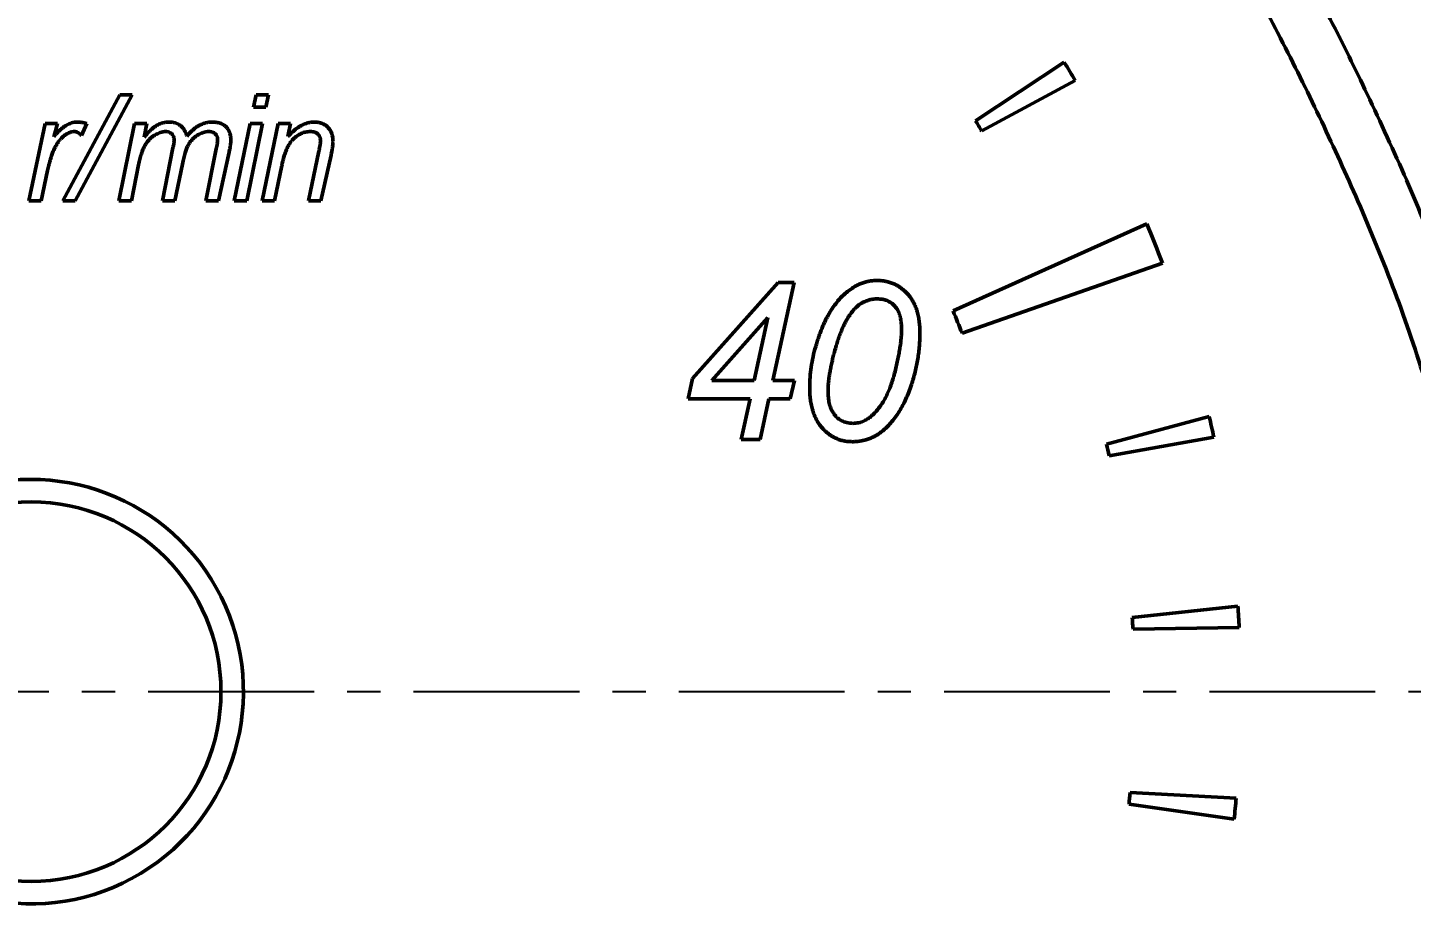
# Model space of a CAD drawing. Extents: x -188 to 653, y 38 to 632.
# Drawn here: x 182.3 to 234.5, y 469.2 to 503 of the extents above; entities that cross this region are included whole.
import ezdxf

# ---------------------------------------------------------------- set-up
doc = ezdxf.new("R2010")
doc.units = 0
doc.header["$LTSCALE"] = 5
doc.linetypes.add('CENTER', pattern=[2, 1.25, -0.25, 0.25, -0.25])
doc.layers.get('Defpoints').update_dxf_attribs({"linetype": 'CONTINUOUS'})
for name, color, linetype in [('1轮廓实线层', 7, 'CONTINUOUS'), ('2细线层', 3, 'CONTINUOUS'), ('3中心线层', 1, 'CENTER')]:
    doc.layers.add(name, color=color, linetype=linetype)
doc.styles.add('PC_TEXTSTYLE', font='SIMKAI.TTF', dxfattribs={"width": 0.8})
doc.dimstyles.new('TH_GBDIM', dxfattribs={"dimtxt": 3.5, "dimasz": 2.5, "dimexe": 2, "dimexo": 0, "dimgap": 1.5, "dimtad": 1, "dimdec": 1, "dimzin": 0, "dimdsep": 46, "dimtxsty": 'PC_TEXTSTYLE', "dimcen": 2.5, "dimadec": 0, "dimazin": 0, "dimtfac": 0.714286, "dimtdec": 4, "dimtmove": 0, "dimatfit": 3, "dimfxl": 0, "dimtolj": 1, "dimtzin": 0, "dimarcsym": 0})

# ---------------------------------------------------------------- blocks, each defined once
blk = doc.blocks.new('*D14')
at = {"layer": '2细线层', "color": 0, "lineweight": -2}
for p, q in [((47.585, 600.009), (263.413, 600.009)), ((262.913, 597.509), (262.913, 408.009)), ((197.585, 405.509), (263.413, 405.509))]:
    blk.add_line(p, q, dxfattribs=at)
at = {"layer": '2细线层', "color": 0, "lineweight": 50}
for points in [[(262.496, 597.509), (263.33, 597.509), (262.913, 600.009)], [(262.496, 408.009), (263.33, 408.009), (262.913, 405.509)]]:
    blk.add_solid(points, dxfattribs=at)
at = {"layer": 'Defpoints', "color": 0, "lineweight": 50}
for p in [(47.585, 600.009), (197.585, 405.509), (262.913, 405.509)]:
    blk.add_point(p, dxfattribs=at)
at = {"layer": '2细线层', "color": 0, "insert": (259.663, 513.684), "char_height": 3.5, "attachment_point": 5, "rotation": 90}
blk.add_mtext('\\A1;194.5', dxfattribs=at)
blk = doc.blocks.new('*D15')
at = {"layer": '2细线层', "color": 0, "lineweight": -2}
for p, q in [((-154.415, 473.474), (-154.415, 388.119)), ((251.218, 470.851), (251.218, 388.119)), ((-151.915, 388.619), (248.718, 388.619))]:
    blk.add_line(p, q, dxfattribs=at)
at = {"layer": '2细线层', "color": 0, "lineweight": 50}
for points in [[(-151.915, 389.036), (-151.915, 388.203), (-154.415, 388.619)], [(248.718, 389.036), (248.718, 388.203), (251.218, 388.619)]]:
    blk.add_solid(points, dxfattribs=at)
at = {"layer": 'Defpoints', "color": 0, "lineweight": 50}
for p in [(-154.415, 473.474), (251.218, 470.851), (251.218, 388.619)]:
    blk.add_point(p, dxfattribs=at)
at = {"layer": '2细线层', "color": 0, "insert": (48.17, 391.869), "char_height": 3.5, "attachment_point": 5}
blk.add_mtext('\\A1;404', dxfattribs=at)

msp = doc.modelspace()

# ---------------------------------------------------------------- linework, layer by layer
at = {"layer": '1轮廓实线层', "lineweight": 50}
for p, q in [((218.037, 499.485), (221.381, 501.686)), ((221.791, 500.999), (218.268, 499.098)), ((183.632, 496.46), (185.786, 500.46)), ((186.247, 500.46), (184.094, 496.46)), ((185.786, 500.46), (186.247, 500.46)), ((190.819, 499.998), (190.914, 500.46)), ((190.914, 500.46), (191.384, 500.46)), ((191.384, 500.46), (191.289, 499.998)), ((191.289, 499.998), (190.819, 499.998)), ((182.345, 496.46), (182.96, 499.383)), ((182.96, 499.383), (183.43, 499.383)), ((183.43, 499.383), (183.29, 498.881)), ((184.536, 499.383), (184.335, 498.921)), ((185.745, 496.46), (186.334, 499.383)), ((186.334, 499.383), (186.803, 499.383)), ((186.803, 499.383), (186.698, 498.861)), ((190.094, 496.46), (190.694, 499.383)), ((191.162, 499.383), (190.563, 496.46)), ((190.694, 499.383), (191.162, 499.383)), ((191.145, 496.46), (191.744, 499.383)), ((191.744, 499.383), (192.215, 499.383)), ((192.215, 499.383), (192.112, 498.885)), ((187.386, 496.46), (187.783, 498.461)), ((189.027, 496.46), (189.416, 498.419)), ((189.9, 498.301), (189.496, 496.46)), ((192.888, 496.46), (193.283, 498.338)), ((193.742, 498.19), (193.358, 496.46)), ((183.056, 497.607), (182.815, 496.46)), ((186.488, 497.819), (186.214, 496.46)), ((188.141, 497.851), (187.855, 496.46)), ((191.888, 497.796), (191.614, 496.46)), ((182.815, 496.46), (182.345, 496.46)), ((184.094, 496.46), (183.632, 496.46)), ((186.214, 496.46), (185.745, 496.46)), ((187.855, 496.46), (187.386, 496.46)), ((189.496, 496.46), (189.027, 496.46)), ((190.563, 496.46), (190.094, 496.46)), ((191.614, 496.46), (191.145, 496.46)), ((193.358, 496.46), (192.888, 496.46)), ((217.193, 492.311), (224.49, 495.598)), ((225.083, 494.112), (217.527, 491.473)), ((207.361, 489.765), (210.592, 493.383)), ((211.203, 493.383), (210.398, 489.691)), ((210.592, 493.383), (211.203, 493.383)), ((210.209, 492.061), (208.092, 489.691)), ((209.693, 489.691), (210.209, 492.061)), ((207.207, 488.998), (207.361, 489.765)), ((208.092, 489.691), (209.693, 489.691)), ((210.398, 489.691), (211.207, 489.691)), ((211.207, 489.691), (211.053, 488.998)), ((209.543, 488.998), (207.207, 488.998)), ((209.207, 487.46), (209.543, 488.998)), ((210.248, 488.998), (209.913, 487.46)), ((211.053, 488.998), (210.248, 488.998)), ((226.843, 488.336), (222.979, 487.29)), ((209.913, 487.46), (209.207, 487.46)), ((223.078, 486.85), (227.018, 487.555)), ((227.925, 481.183), (223.945, 480.761)), ((223.973, 480.311), (227.975, 480.384)), ((227.862, 473.948), (223.865, 474.161)), ((223.822, 473.712), (227.785, 473.152))]:
    msp.add_line(p, q, dxfattribs=at)
msp.add_circle((182.439, 477.96), 7.154, dxfattribs=at)
for radius, start, end in [(45.6, 30.3474, 31.3526), (41.6, 30.5395, 31.1605), (45.6, 20.7448, 22.7552), (37.6, 21.0629, 22.4371), (45.6, 12.1474, 13.1526), (41.6, 12.3395, 12.9605), (8, 212.7365, 194.7579), (45.6, 3.0474, 4.0526), (41.6, 3.2395, 3.8605), (41.6, 354.1395, 354.7605), (45.6, 353.9474, 354.9526)]:
    msp.add_arc((182.439, 477.96), radius, start, end, dxfattribs=at)
for points, knots in [([(209.135, 548.276), (211.633, 546.162), (216.627, 541.934), (223.455, 534.858), (229.748, 527.292), (235.404, 519.222), (240.462, 510.736), (243.249, 504.745), (244.646, 501.742)], [0, 0, 0, 0, 0.166853, 0.3337095, 0.5008157, 0.6674762, 0.8333113, 1, 1, 1, 1]), ([(244.341, 501.611), (242.945, 504.61), (240.155, 510.605), (235.093, 519.093), (229.443, 527.149), (223.175, 534.681), (216.383, 541.718), (211.415, 545.923), (208.929, 548.027)], [0, 0, 0, 0, 0.166903, 0.333732, 0.500625, 0.66722, 0.833487, 1, 1, 1, 1]), ([(208.942, 548.044), (211.434, 545.936), (216.417, 541.721), (223.229, 534.662), (229.508, 527.118), (235.155, 519.062), (240.203, 510.594), (242.987, 504.616), (244.378, 501.627)], [0, 0, 0, 0, 0.166878, 0.333727, 0.500815, 0.667404, 0.8337, 1, 1, 1, 1]), ([(207.676, 545.816), (210.121, 543.762), (215.005, 539.658), (221.683, 532.787), (227.847, 525.431), (233.402, 517.564), (238.38, 509.274), (241.129, 503.416), (242.502, 500.488)], [0, 0, 0, 0, 0.16675, 0.3331541, 0.4997571, 0.6665976, 0.8333344, 1, 1, 1, 1]), ([(205.993, 544.387), (208.491, 542.268), (213.504, 538.016), (220.377, 530.811), (226.746, 522.993), (232.1, 515.076), (236.567, 507.309), (238.898, 502.266), (240.066, 499.737)], [0, 0, 0, 0, 0.174109, 0.34937, 0.528306, 0.708549, 0.853903, 1, 1, 1, 1]), ([(240.066, 499.738), (238.664, 502.741), (235.85, 508.769), (230.666, 517.351), (224.775, 525.571), (218.563, 532.785), (212.294, 539.084), (208.097, 542.616), (205.993, 544.387)], [0, 0, 0, 0, 0.173847, 0.348985, 0.528058, 0.708446, 0.853888, 1, 1, 1, 1]), ([(201.988, 539.521), (202.518, 539.079), (203.512, 538.251), (204.892, 537.08), (206.065, 536.069), (207.175, 535.083), (208.293, 534.05), (209.494, 532.906), (210.706, 531.713), (213.089, 529.299), (216.51, 525.569), (220.737, 520.366), (224.642, 514.915), (227.624, 510.19), (229.848, 506.294), (231.391, 503.389), (232.874, 500.37), (233.798, 498.329), (234.288, 497.246)], [0, 0, 0, 0, 0.038556, 0.072249, 0.101081, 0.125056, 0.155194, 0.186081, 0.217726, 0.250136, 0.375567, 0.50026, 0.624319, 0.749913, 0.812156, 0.874867, 0.933614, 1, 1, 1, 1]), ([(232.453, 496.449), (232.004, 497.455), (231.555, 498.46), (230.613, 500.449), (230.125, 501.434), (228.623, 504.37), (227.563, 506.296), (225.327, 510.088), (224.151, 511.954), (221.694, 515.602), (220.412, 517.387), (217.741, 520.882), (216.35, 522.595), (213.474, 525.923), (211.989, 527.539), (208.93, 530.681), (207.36, 532.211), (204.115, 535.149), (202.433, 536.549), (200.751, 537.948)], [0, 0, 0, 0, 0.0625, 0.0625, 0.125, 0.125, 0.25, 0.25, 0.375, 0.375, 0.5, 0.5, 0.625, 0.625, 0.75, 0.75, 0.875, 0.875, 0.9993254, 0.9993254, 0.9993254, 0.9993254]), ([(183.29, 498.881), (183.329, 498.925), (183.403, 499.01), (183.518, 499.125), (183.629, 499.221), (183.738, 499.299), (183.846, 499.36), (183.955, 499.403), (184.065, 499.429), (184.139, 499.432), (184.176, 499.434)], [0, 0, 0, 0, 0.164677, 0.314403, 0.45035, 0.573423, 0.686501, 0.794253, 0.897887, 1, 1, 1, 1]), ([(184.176, 499.434), (184.202, 499.434), (184.256, 499.432), (184.342, 499.422), (184.436, 499.406), (184.501, 499.391), (184.536, 499.383)], [0, 0, 0, 0, 0.213614, 0.450525, 0.711698, 1, 1, 1, 1]), ([(186.698, 498.861), (186.72, 498.888), (186.762, 498.939), (186.827, 499.01), (186.889, 499.076), (186.95, 499.135), (187.009, 499.188), (187.066, 499.235), (187.121, 499.276), (187.193, 499.321), (187.282, 499.367), (187.396, 499.405), (187.514, 499.43), (187.594, 499.433), (187.634, 499.434)], [0, 0, 0, 0, 0.090344, 0.17453, 0.254144, 0.328766, 0.398521, 0.463015, 0.523375, 0.579003, 0.684713, 0.788827, 0.893542, 1, 1, 1, 1]), ([(187.634, 499.434), (187.676, 499.433), (187.758, 499.43), (187.875, 499.403), (187.981, 499.357), (188.076, 499.295), (188.157, 499.217), (188.223, 499.123), (188.275, 499.016), (188.295, 498.937), (188.306, 498.897)], [0, 0, 0, 0, 0.134449, 0.260653, 0.381573, 0.501226, 0.620854, 0.741512, 0.86646, 1, 1, 1, 1]), ([(188.306, 498.897), (188.341, 498.939), (188.41, 499.022), (188.522, 499.133), (188.637, 499.226), (188.755, 499.302), (188.876, 499.361), (189.001, 499.403), (189.129, 499.43), (189.215, 499.433), (189.258, 499.434)], [0, 0, 0, 0, 0.147369, 0.285334, 0.415055, 0.537805, 0.655731, 0.771304, 0.885263, 1, 1, 1, 1]), ([(189.258, 499.434), (189.287, 499.434), (189.343, 499.432), (189.423, 499.425), (189.498, 499.41), (189.567, 499.39), (189.631, 499.365), (189.689, 499.332), (189.743, 499.296), (189.789, 499.251), (189.831, 499.204), (189.866, 499.15), (189.897, 499.093), (189.922, 499.031), (189.941, 498.964), (189.954, 498.892), (189.964, 498.816), (189.964, 498.764), (189.964, 498.737)], [0, 0, 0, 0, 0.0757194, 0.1467885, 0.2137753, 0.2771089, 0.337384, 0.3956296, 0.4525201, 0.5085603, 0.5647075, 0.6208013, 0.6777489, 0.7364477, 0.7975469, 0.8616223, 0.9292518, 1, 1, 1, 1]), ([(192.112, 498.885), (192.156, 498.931), (192.241, 499.019), (192.371, 499.134), (192.497, 499.23), (192.619, 499.306), (192.74, 499.363), (192.862, 499.405), (192.985, 499.43), (193.068, 499.433), (193.11, 499.434)], [0, 0, 0, 0, 0.162884, 0.311552, 0.445253, 0.566472, 0.678999, 0.787941, 0.894514, 1, 1, 1, 1]), ([(193.11, 499.434), (193.136, 499.434), (193.189, 499.432), (193.265, 499.423), (193.337, 499.406), (193.404, 499.386), (193.466, 499.356), (193.526, 499.322), (193.579, 499.28), (193.628, 499.232), (193.672, 499.179), (193.711, 499.122), (193.743, 499.06), (193.77, 498.995), (193.791, 498.925), (193.804, 498.85), (193.814, 498.772), (193.815, 498.718), (193.816, 498.691)], [0, 0, 0, 0, 0.069175, 0.135361, 0.198411, 0.259398, 0.318149, 0.37671, 0.435332, 0.49399, 0.553372, 0.61261, 0.672585, 0.73304, 0.795803, 0.861277, 0.928753, 1, 1, 1, 1]), ([(184.057, 499.075), (184.035, 499.074), (183.991, 499.073), (183.925, 499.056), (183.859, 499.031), (183.791, 498.995), (183.723, 498.95), (183.654, 498.895), (183.584, 498.83), (183.513, 498.754), (183.444, 498.666), (183.378, 498.561), (183.316, 498.441), (183.257, 498.305), (183.201, 498.153), (183.15, 497.985), (183.099, 497.802), (183.071, 497.674), (183.056, 497.607)], [0, 0, 0, 0, 0.034341, 0.06993, 0.106996, 0.147089, 0.190127, 0.236482, 0.286741, 0.341184, 0.40022, 0.464849, 0.536333, 0.614337, 0.699553, 0.792096, 0.891997, 1, 1, 1, 1]), ([(184.335, 498.921), (184.314, 498.945), (184.275, 498.989), (184.206, 499.038), (184.133, 499.07), (184.082, 499.073), (184.057, 499.075)], [0, 0, 0, 0, 0.284903, 0.538924, 0.771059, 1, 1, 1, 1]), ([(187.515, 499.075), (187.48, 499.074), (187.409, 499.07), (187.301, 499.042), (187.192, 498.996), (187.082, 498.935), (186.976, 498.857), (186.878, 498.766), (186.792, 498.659), (186.729, 498.559), (186.683, 498.471), (186.65, 498.398), (186.62, 498.318), (186.59, 498.231), (186.562, 498.138), (186.535, 498.038), (186.51, 497.931), (186.495, 497.857), (186.488, 497.819)], [0, 0, 0, 0, 0.0593576, 0.1212621, 0.1881785, 0.2604745, 0.3353695, 0.4110056, 0.4883146, 0.568712, 0.6112415, 0.6566521, 0.7054869, 0.7574274, 0.8129898, 0.8719274, 0.9340606, 1, 1, 1, 1]), ([(187.827, 498.752), (187.826, 498.775), (187.823, 498.819), (187.808, 498.883), (187.779, 498.939), (187.741, 498.987), (187.694, 499.026), (187.64, 499.055), (187.58, 499.072), (187.537, 499.074), (187.515, 499.075)], [0, 0, 0, 0, 0.137063, 0.264974, 0.385741, 0.507798, 0.628408, 0.747079, 0.869269, 1, 1, 1, 1]), ([(187.783, 498.461), (187.79, 498.493), (187.802, 498.551), (187.816, 498.631), (187.825, 498.696), (187.826, 498.735), (187.827, 498.752)], [0, 0, 0, 0, 0.328523, 0.605261, 0.827926, 1, 1, 1, 1]), ([(189.134, 499.075), (189.098, 499.074), (189.025, 499.07), (188.916, 499.042), (188.806, 498.996), (188.697, 498.934), (188.593, 498.859), (188.501, 498.77), (188.42, 498.671), (188.364, 498.578), (188.323, 498.497), (188.295, 498.427), (188.267, 498.35), (188.24, 498.265), (188.213, 498.173), (188.188, 498.072), (188.163, 497.964), (188.148, 497.889), (188.141, 497.851)], [0, 0, 0, 0, 0.062651, 0.12741, 0.195945, 0.269811, 0.344839, 0.418993, 0.49286, 0.567744, 0.607755, 0.651199, 0.698813, 0.750685, 0.806883, 0.867008, 0.931552, 1, 1, 1, 1]), ([(189.468, 498.763), (189.467, 498.786), (189.465, 498.83), (189.449, 498.893), (189.42, 498.947), (189.381, 498.993), (189.332, 499.03), (189.274, 499.057), (189.207, 499.072), (189.159, 499.074), (189.134, 499.075)], [0, 0, 0, 0, 0.133685, 0.255445, 0.371191, 0.486646, 0.603784, 0.72509, 0.855503, 1, 1, 1, 1]), ([(189.416, 498.419), (189.424, 498.456), (189.438, 498.524), (189.454, 498.619), (189.465, 498.697), (189.467, 498.743), (189.468, 498.763)], [0, 0, 0, 0, 0.326468, 0.602032, 0.827071, 1, 1, 1, 1]), ([(189.964, 498.737), (189.963, 498.711), (189.961, 498.653), (189.948, 498.555), (189.927, 498.435), (189.909, 498.348), (189.9, 498.301)], [0, 0, 0, 0, 0.17455, 0.397741, 0.674167, 1, 1, 1, 1]), ([(192.966, 499.075), (192.936, 499.074), (192.876, 499.072), (192.787, 499.058), (192.701, 499.036), (192.617, 499.004), (192.536, 498.963), (192.458, 498.913), (192.382, 498.855), (192.309, 498.786), (192.238, 498.707), (192.174, 498.614), (192.114, 498.51), (192.059, 498.392), (192.008, 498.261), (191.963, 498.118), (191.922, 497.962), (191.9, 497.853), (191.888, 497.796)], [0, 0, 0, 0, 0.049641, 0.09847, 0.146989, 0.195715, 0.245351, 0.295853, 0.348411, 0.403037, 0.460525, 0.521621, 0.58746, 0.658697, 0.734949, 0.817359, 0.905356, 1, 1, 1, 1]), ([(193.342, 498.743), (193.341, 498.766), (193.338, 498.812), (193.321, 498.878), (193.289, 498.935), (193.246, 498.985), (193.192, 499.026), (193.126, 499.055), (193.049, 499.073), (192.995, 499.074), (192.966, 499.075)], [0, 0, 0, 0, 0.124869, 0.242117, 0.354673, 0.469937, 0.588076, 0.712046, 0.848471, 1, 1, 1, 1]), ([(193.283, 498.338), (193.292, 498.381), (193.309, 498.46), (193.328, 498.57), (193.339, 498.662), (193.341, 498.718), (193.342, 498.743)], [0, 0, 0, 0, 0.319342, 0.591221, 0.817724, 1, 1, 1, 1]), ([(193.816, 498.691), (193.815, 498.676), (193.815, 498.646), (193.81, 498.598), (193.805, 498.544), (193.797, 498.484), (193.787, 498.419), (193.773, 498.347), (193.76, 498.27), (193.748, 498.217), (193.742, 498.19)], [0, 0, 0, 0, 0.083783, 0.178944, 0.286989, 0.405012, 0.536234, 0.679157, 0.833533, 1, 1, 1, 1]), ([(234.287, 497.246), (234.484, 496.777), (234.844, 495.92), (235.321, 494.748), (235.82, 493.469), (236.356, 491.957), (237.135, 489.554), (237.989, 486.494), (239.063, 481.573), (239.889, 475.328), (240.025, 467.766), (239.315, 460.227), (238.016, 454.04), (236.562, 449.195), (235.477, 446.212), (234.514, 443.868), (233.777, 442.199), (232.955, 440.502), (232.375, 439.38), (232.052, 438.757)], [0, 0, 0, 0, 0.0251574, 0.0460629, 0.0627193, 0.093142, 0.125539, 0.1879068, 0.250418, 0.3749883, 0.4993474, 0.6243661, 0.7494026, 0.8118599, 0.8748761, 0.906566, 0.9374082, 0.9652532, 1, 1, 1, 1]), ([(230.293, 439.709), (230.579, 440.255), (230.864, 440.801), (231.414, 441.901), (231.678, 442.456), (232.449, 444.127), (232.932, 445.252), (234.281, 448.668), (235.05, 450.994), (236.01, 454.558), (236.297, 455.76), (236.799, 458.164), (237.014, 459.368), (237.562, 462.987), (237.792, 465.409), (237.978, 470.273), (237.936, 472.714), (237.66, 476.391), (237.533, 477.621), (237.21, 480.056), (237.015, 481.265), (236.331, 484.866), (235.743, 487.232), (234.66, 490.728), (234.27, 491.886), (233.411, 494.18), (232.932, 495.315), (232.453, 496.449)], [0, 0, 0, 0, 0.03125, 0.03125, 0.0625, 0.0625, 0.125, 0.125, 0.25, 0.25, 0.3125, 0.3125, 0.375, 0.375, 0.5, 0.5, 0.625, 0.625, 0.6875, 0.6875, 0.75, 0.75, 0.875, 0.875, 0.9375, 0.9375, 1, 1, 1, 1]), ([(211.784, 489.437), (211.787, 489.563), (211.793, 489.818), (211.837, 490.201), (211.908, 490.587), (211.991, 490.906), (212.067, 491.158), (212.128, 491.338), (212.187, 491.51), (212.251, 491.67), (212.315, 491.821), (212.381, 491.962), (212.448, 492.094), (212.538, 492.253), (212.654, 492.434), (212.796, 492.631), (212.943, 492.801), (213.092, 492.947), (213.241, 493.071), (213.389, 493.177), (213.536, 493.266), (213.682, 493.338), (213.833, 493.393), (213.991, 493.431), (214.156, 493.457), (214.269, 493.459), (214.326, 493.46)], [0, 0, 0, 0, 0.0727959, 0.1466753, 0.2218187, 0.2988325, 0.3369662, 0.3734795, 0.4082451, 0.4415224, 0.4728763, 0.5029407, 0.5312399, 0.5580218, 0.6083758, 0.6549815, 0.6980394, 0.7377225, 0.7749482, 0.8098738, 0.8425078, 0.8735952, 0.9040579, 0.934975, 0.9669479, 1, 1, 1, 1]), ([(214.326, 493.46), (214.382, 493.458), (214.493, 493.455), (214.656, 493.432), (214.811, 493.391), (214.96, 493.337), (215.1, 493.263), (215.234, 493.177), (215.361, 493.072), (215.479, 492.954), (215.588, 492.82), (215.682, 492.671), (215.762, 492.508), (215.826, 492.331), (215.877, 492.14), (215.912, 491.935), (215.934, 491.716), (215.937, 491.565), (215.938, 491.488)], [0, 0, 0, 0, 0.058745, 0.115879, 0.171275, 0.226309, 0.281041, 0.336488, 0.393368, 0.452042, 0.51193, 0.572968, 0.635943, 0.701574, 0.770088, 0.842433, 0.919078, 1, 1, 1, 1]), ([(214.331, 492.768), (214.282, 492.766), (214.184, 492.763), (214.041, 492.734), (213.902, 492.69), (213.768, 492.625), (213.636, 492.54), (213.512, 492.427), (213.388, 492.29), (213.314, 492.186), (213.275, 492.131)], [0, 0, 0, 0, 0.113865, 0.2268, 0.338478, 0.453092, 0.572233, 0.701614, 0.843457, 1, 1, 1, 1]), ([(215.246, 491.61), (215.245, 491.659), (215.244, 491.755), (215.232, 491.893), (215.211, 492.02), (215.187, 492.137), (215.149, 492.242), (215.107, 492.338), (215.055, 492.423), (214.995, 492.496), (214.93, 492.561), (214.859, 492.616), (214.784, 492.664), (214.703, 492.702), (214.617, 492.73), (214.526, 492.753), (214.43, 492.764), (214.364, 492.766), (214.331, 492.768)], [0, 0, 0, 0, 0.0880526, 0.1706643, 0.2467873, 0.3179696, 0.3838299, 0.4459608, 0.504754, 0.5607497, 0.6148994, 0.6684402, 0.7208597, 0.7739973, 0.8276338, 0.8828326, 0.9405311, 1, 1, 1, 1]), ([(213.275, 492.131), (213.246, 492.087), (213.188, 491.998), (213.109, 491.85), (213.031, 491.689), (212.957, 491.511), (212.885, 491.319), (212.817, 491.111), (212.749, 490.889), (212.709, 490.734), (212.688, 490.655)], [0, 0, 0, 0, 0.097178, 0.201004, 0.313872, 0.434053, 0.562776, 0.699272, 0.845597, 1, 1, 1, 1]), ([(214.211, 488.444), (214.253, 488.49), (214.34, 488.582), (214.456, 488.736), (214.566, 488.904), (214.666, 489.088), (214.759, 489.286), (214.844, 489.5), (214.921, 489.728), (214.987, 489.968), (215.047, 490.209), (215.1, 490.443), (215.145, 490.666), (215.181, 490.877), (215.211, 491.076), (215.231, 491.264), (215.244, 491.441), (215.245, 491.555), (215.246, 491.61)], [0, 0, 0, 0, 0.054883, 0.111449, 0.170256, 0.232038, 0.296168, 0.364001, 0.434967, 0.50926, 0.583691, 0.654449, 0.72123, 0.784426, 0.843445, 0.899342, 0.951495, 1, 1, 1, 1]), ([(215.938, 491.488), (215.937, 491.405), (215.936, 491.241), (215.919, 490.996), (215.896, 490.75), (215.861, 490.505), (215.815, 490.261), (215.759, 490.018), (215.695, 489.775), (215.644, 489.615), (215.618, 489.534)], [0, 0, 0, 0, 0.123994, 0.24761, 0.371568, 0.496174, 0.621067, 0.746351, 0.872797, 1, 1, 1, 1]), ([(212.688, 490.655), (212.671, 490.587), (212.639, 490.454), (212.595, 490.26), (212.56, 490.075), (212.529, 489.901), (212.507, 489.737), (212.489, 489.583), (212.479, 489.439), (212.477, 489.347), (212.477, 489.302)], [0, 0, 0, 0, 0.153229, 0.298639, 0.435254, 0.564181, 0.685373, 0.798198, 0.902704, 1, 1, 1, 1]), ([(213.391, 487.383), (213.336, 487.385), (213.227, 487.388), (213.067, 487.412), (212.913, 487.453), (212.766, 487.511), (212.626, 487.586), (212.493, 487.677), (212.366, 487.785), (212.246, 487.907), (212.136, 488.046), (212.043, 488.202), (211.961, 488.371), (211.898, 488.556), (211.845, 488.755), (211.81, 488.97), (211.788, 489.199), (211.786, 489.356), (211.784, 489.437)], [0, 0, 0, 0, 0.056673, 0.11143, 0.165353, 0.219124, 0.273071, 0.327675, 0.38413, 0.442716, 0.503186, 0.564664, 0.628321, 0.694867, 0.764802, 0.838837, 0.917114, 1, 1, 1, 1]), ([(212.477, 489.302), (212.477, 489.26), (212.477, 489.177), (212.488, 489.057), (212.501, 488.944), (212.522, 488.837), (212.548, 488.738), (212.581, 488.646), (212.617, 488.56), (212.649, 488.508), (212.664, 488.483)], [0, 0, 0, 0, 0.149608, 0.291173, 0.424896, 0.551373, 0.672542, 0.786356, 0.89568, 1, 1, 1, 1]), ([(215.618, 489.534), (215.587, 489.441), (215.525, 489.26), (215.415, 489.001), (215.298, 488.759), (215.172, 488.535), (215.036, 488.328), (214.891, 488.14), (214.737, 487.968), (214.625, 487.867), (214.569, 487.817)], [0, 0, 0, 0, 0.144606, 0.282107, 0.414027, 0.540032, 0.660947, 0.777882, 0.890226, 1, 1, 1, 1]), ([(212.664, 488.483), (212.686, 488.451), (212.728, 488.387), (212.804, 488.304), (212.886, 488.232), (212.978, 488.175), (213.077, 488.13), (213.183, 488.098), (213.297, 488.078), (213.376, 488.076), (213.416, 488.075)], [0, 0, 0, 0, 0.129724, 0.2539934, 0.3756133, 0.4941848, 0.6134806, 0.7367931, 0.8645305, 1, 1, 1, 1]), ([(213.416, 488.075), (213.453, 488.077), (213.524, 488.079), (213.63, 488.096), (213.734, 488.125), (213.835, 488.166), (213.933, 488.219), (214.029, 488.282), (214.123, 488.358), (214.181, 488.415), (214.211, 488.444)], [0, 0, 0, 0, 0.120284, 0.237873, 0.357019, 0.477946, 0.600321, 0.728378, 0.860298, 1, 1, 1, 1]), ([(214.569, 487.817), (214.526, 487.782), (214.441, 487.713), (214.304, 487.626), (214.163, 487.551), (214.018, 487.489), (213.867, 487.442), (213.713, 487.408), (213.554, 487.387), (213.446, 487.384), (213.391, 487.383)], [0, 0, 0, 0, 0.12958, 0.255695, 0.379827, 0.502923, 0.624782, 0.747615, 0.872381, 1, 1, 1, 1])]:
    msp.add_open_spline(points, degree=3, knots=knots, dxfattribs=at)
at = {"layer": '3中心线层'}
msp.add_line((-163.148, 477.961), (260.026, 477.961), dxfattribs=at)

# ---------------------------------------------------------------- dimensions: what is measured, and where the dimension line sits
at = {"layer": '2细线层'}
dim = msp.add_linear_dim(base=(262.913, 405.509), p1=(47.585, 600.009), p2=(197.585, 405.509), angle=90, dimstyle='TH_GBDIM', override={"dimexe": 0.5, "dimtxsty": 'Standard', "dimcen": 0.09}, dxfattribs=at)
dim.commit()
dim.dimension.update_dxf_attribs({"geometry": '*D14', "text_midpoint": (262.913, 513.684), "dimtype": 160})
dim = msp.add_linear_dim(base=(251.218, 388.619), p1=(-154.415, 473.474), p2=(251.218, 470.851), text='404', dimstyle='TH_GBDIM', override={"dimexe": 0.5, "dimtxsty": 'Standard', "dimcen": 0.09}, dxfattribs=at)
dim.commit()
dim.dimension.update_dxf_attribs({"geometry": '*D15', "text_midpoint": (48.17, 388.619), "dimtype": 160})

doc.saveas('drawing.dxf')
